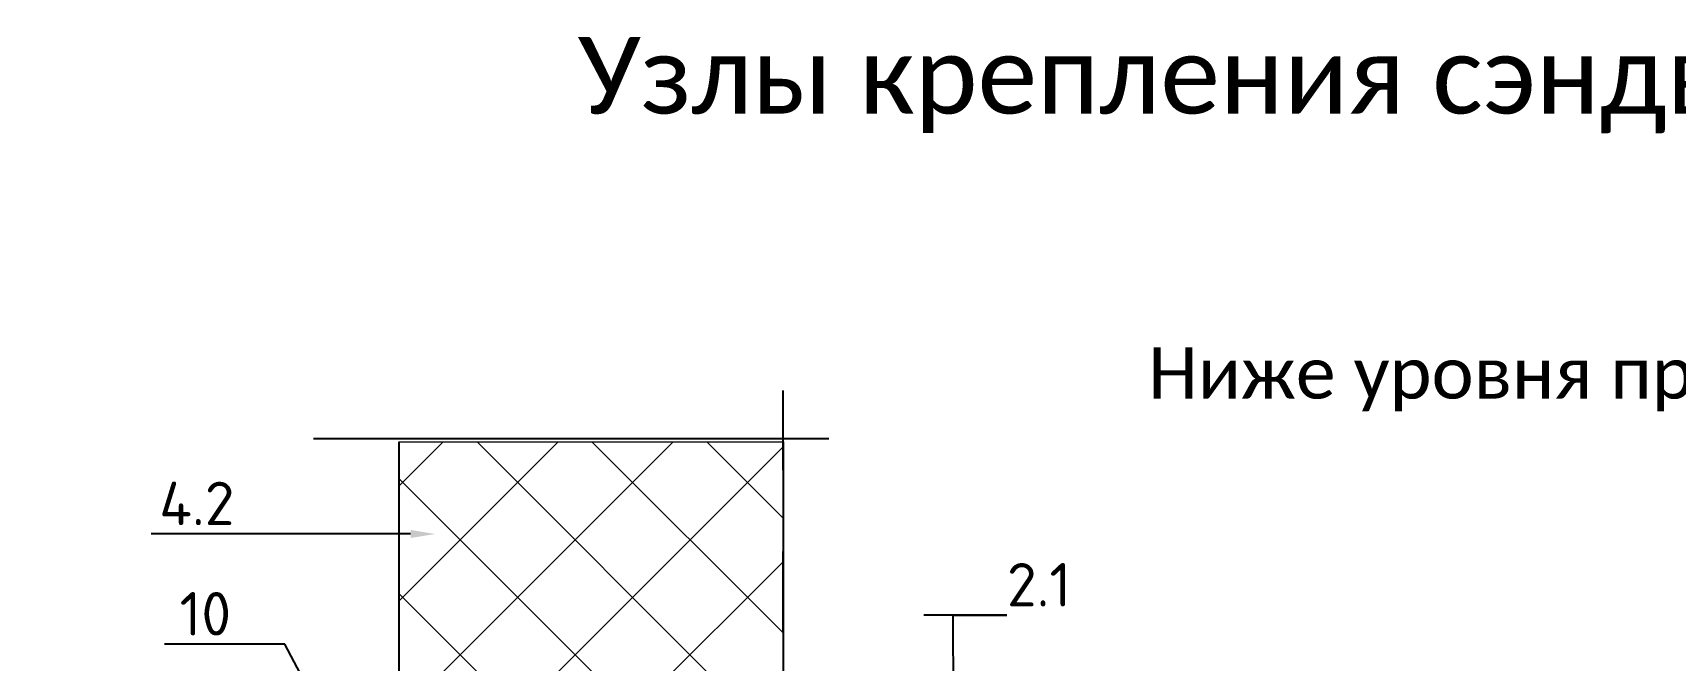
# Model space of a CAD drawing. Header units: millimetres. Extents: x -3689 to 3021565, y -698052 to -604547.
# Drawn here: x 2758523 to 2759164, y -666139 to -665893 of the extents above; entities that cross this region are included whole.
import ezdxf
from ezdxf import colors
from ezdxf.entities.mleader import LeaderData, LeaderLine
from ezdxf.math import Vec2, Vec3

# ---------------------------------------------------------------- set-up
doc = ezdxf.new("R2010")
doc.units = ezdxf.units.MM
doc.linetypes.add('CENTER', pattern=[50.800000000000004, 31.75, -6.35, 6.35, -6.35])
doc.layers.get('0').update_dxf_attribs({"lineweight": 0})
for name, color, linetype in [('A-DOOR-IDEN', 12, 'Continuous'), ('A-FLOR-IDEN', 14, 'Continuous'), ('A-WALL-PATT', 181, 'Continuous'), ('S-GRID', 133, 'CENTER'), ('S-METL', 14, 'Continuous')]:
    doc.layers.add(name, color=color, linetype=linetype)
doc.styles.add('Calibri', font='calibri.ttf')
doc.styles.add('ЕСКД', font='isocpeur.ttf')

# ---------------------------------------------------------------- blocks, each defined once
blk = doc.blocks.new('*U564')
at = {"lineweight": 0}
h = blk.add_hatch(dxfattribs=at)
h.set_pattern_fill('ANSI37', color=181, scale=10, style=0)
h.set_pattern_definition([(45, (90, -744.3721433139873), (-22.45064030267288, 22.45064030267288), []), (135, (90, -744.3721433139873), (-22.45064030267288, -22.45064030267288), [])])
h.paths.add_polyline_path([(0, 255.6278566860126), (0, 0), (150, 0), (150, 255.6278566860126)])
at = {"color": 5, "lineweight": 0}
for p, q in [((150, 255.6278566860126), (0, 255.6278566860126)), ((0, 0), (150, 0))]:
    blk.add_line(p, q, dxfattribs=at)
at = {"color": 5}
for p, q in [((0, 255.6278566860126), (0, 0)), ((150, 0), (150, 255.6278566860126))]:
    blk.add_line(p, q, dxfattribs=at)

msp = doc.modelspace()

# ---------------------------------------------------------------- linework, layer by layer
at = {"layer": 'S-GRID', "color": 250, "ltscale": 5}
msp.add_line((2758815.733578452, -666572.3005852653), (2758815.733578452, -666033.1370475038), dxfattribs=at)
at = {"layer": 'S-METL', "color": 250, "ltscale": 10}
msp.add_line((2758632.270694851, -666051.9440027204), (2758833.60972492, -666051.9440027204), dxfattribs=at)

# ---------------------------------------------------------------- block references
at = {"layer": 'A-WALL-PATT', "color": 250, "lineweight": 0, "xscale": -1}
msp.add_blockref('*U564', (2758815.733578452, -666308.8532748052), dxfattribs=at)

# ---------------------------------------------------------------- texts
at = {"layer": 'A-DOOR-IDEN', "color": 250, "linetype": 'ByBlock', "ltscale": 500, "attachment_point": 5, "style": 'Calibri'}
for s, insert, char_height, width in [('Узлы крепления сэндвич-панелей по углам здания', (2759242.257398714, -665913.6802394108), 30, 1036.22601707383), ('Ниже уровня профлиста покрытия', (2759186.992554961, -666028.8551593834), 20, 692.3264608246973)]:
    msp.add_mtext(s, dxfattribs=dict(at, insert=insert, char_height=char_height, width=width))

# ---------------------------------------------------------------- leaders
at = {"layer": 'A-FLOR-IDEN', "color": 250}
ml = msp.add_multileader_mtext('Standard', dxfattribs=at)
ml.set_content('4.2', color=250, style='ЕСКД')
ml.set_leader_properties()
ml.build(insert=Vec2(0, 0))
ml.multileader.update_dxf_attribs({"text_left_attachment_type": 6, "text_right_attachment_type": 6, "dogleg_length": 20.96987534605703, "arrow_head_size": 9.600000000000001})
ctx = ml.context
ctx.base_point, ctx.char_height, ctx.arrow_head_size, ctx.landing_gap_size, ctx.plane_origin, ctx.plane_x_axis, ctx.plane_y_axis = Vec3(2758574.106640228, -666089.185044028), 17, 9.600000000000001, 0, Vec3(2758481.49036719, -666063.7737036909), Vec3(1, -2.258681448315656e-12), Vec3(2.258681448315656e-12, 1)
ctx.left_attachment, ctx.right_attachment, ctx.text_align_type = 6, 6, 2
notes = []
notes.append((ctx, [(1, (1, 1, 0), (2758622.276515574, -666089.1850440281), (-1, 2.258681448315656e-12), 20.96987534605703, [(0, [(2758679.793489392, -666089.2410024364)], 0, [])])]))
ctx.mtext.insert, ctx.mtext.text_direction, ctx.mtext.rotation, ctx.mtext.width, ctx.mtext.alignment, ctx.mtext.flow_direction = Vec3(2758601.306640228, -666068.785044028), Vec3(1, -2.258882650657248e-12), 6.283185307177328, 77.51149692218215, 3, 5
ml = msp.add_multileader_mtext('Standard', dxfattribs=at)
ml.set_content('2.1', color=250, style='ЕСКД')
ml.set_leader_properties()
ml.build(insert=Vec2(0, 0))
ml.multileader.update_dxf_attribs({"text_left_attachment_type": 6, "text_right_attachment_type": 6, "dogleg_length": 20.96987534605703, "arrow_head_size": 9.600000000000001})
ctx = ml.context
ctx.base_point, ctx.char_height, ctx.arrow_head_size, ctx.landing_gap_size, ctx.plane_origin, ctx.plane_x_axis, ctx.plane_y_axis = Vec3(2758903.261000572, -666120.980420114), 17, 9.600000000000001, 0, Vec3(2759023.07727361, -666146.3917604511), Vec3(1, -2.258681448315656e-12), Vec3(2.258681448315656e-12, 1)
ctx.left_attachment, ctx.right_attachment = 6, 6
notes.append((ctx, [(1, (1, 1, 0), (2758882.291125226, -666120.980420114), (1, -2.258681448315656e-12), 20.96987534605703, [(0, [(2758882.339171862, -666169.9108669561)], 0, [])])]))
ctx.mtext.insert, ctx.mtext.text_direction, ctx.mtext.rotation, ctx.mtext.width, ctx.mtext.flow_direction = Vec3(2758903.261000572, -666100.5804201141), Vec3(1, -2.258882650657248e-12), 6.283185307177328, 77.51149692218215, 5
ml = msp.add_multileader_mtext('Standard', dxfattribs=at)
ml.set_content('10', color=250, style='ЕСКД')
ml.set_leader_properties()
ml.build(insert=Vec2(0, 0))
ml.multileader.update_dxf_attribs({"text_left_attachment_type": 6, "text_right_attachment_type": 6, "dogleg_length": 20.96987534605703, "arrow_head_size": 9.600000000000001})
ctx = ml.context
ctx.base_point, ctx.char_height, ctx.arrow_head_size, ctx.landing_gap_size, ctx.plane_origin, ctx.plane_x_axis, ctx.plane_y_axis = Vec3(2758583.02586584, -666132.3263215738), 17, 9.600000000000001, 0, Vec3(2758690.308856211, -666170.9653092793), Vec3(1, 2.258681448315656e-12), Vec3(-2.258681448315656e-12, 1)
ctx.left_attachment, ctx.right_attachment, ctx.text_align_type = 6, 6, 2
notes.append((ctx, [(0, (1, 1, 0), (2758620.995741186, -666132.3263215738), (-1, -2.258681448315656e-12), 20.96987534605703, [(0, [(2758663.46156776, -666212.5969017489)], 0, [])])]))
ctx.mtext.insert, ctx.mtext.text_direction, ctx.mtext.rotation, ctx.mtext.width, ctx.mtext.alignment, ctx.mtext.flow_direction = Vec3(2758600.02586584, -666111.9263215738), Vec3(1, 2.258882650657248e-12), 2.258882650657248e-12, 77.51149692218215, 3, 5
for ctx, leaders in notes:
    for number, flags, end, landing, length, lines in leaders:
        leader = LeaderData()
        leader.index, (leader.has_last_leader_line, leader.has_dogleg_vector, leader.attachment_direction) = number, flags
        leader.last_leader_point, leader.dogleg_vector, leader.dogleg_length = Vec3(end), Vec3(landing), length
        for number, points, colour, breaks in lines:
            line = LeaderLine()
            line.index, line.vertices, line.color, line.breaks = number, Vec3.list(points), colors.encode_raw_color(colour), breaks
            leader.lines.append(line)
        ctx.leaders.append(leader)

doc.saveas('drawing.dxf')
